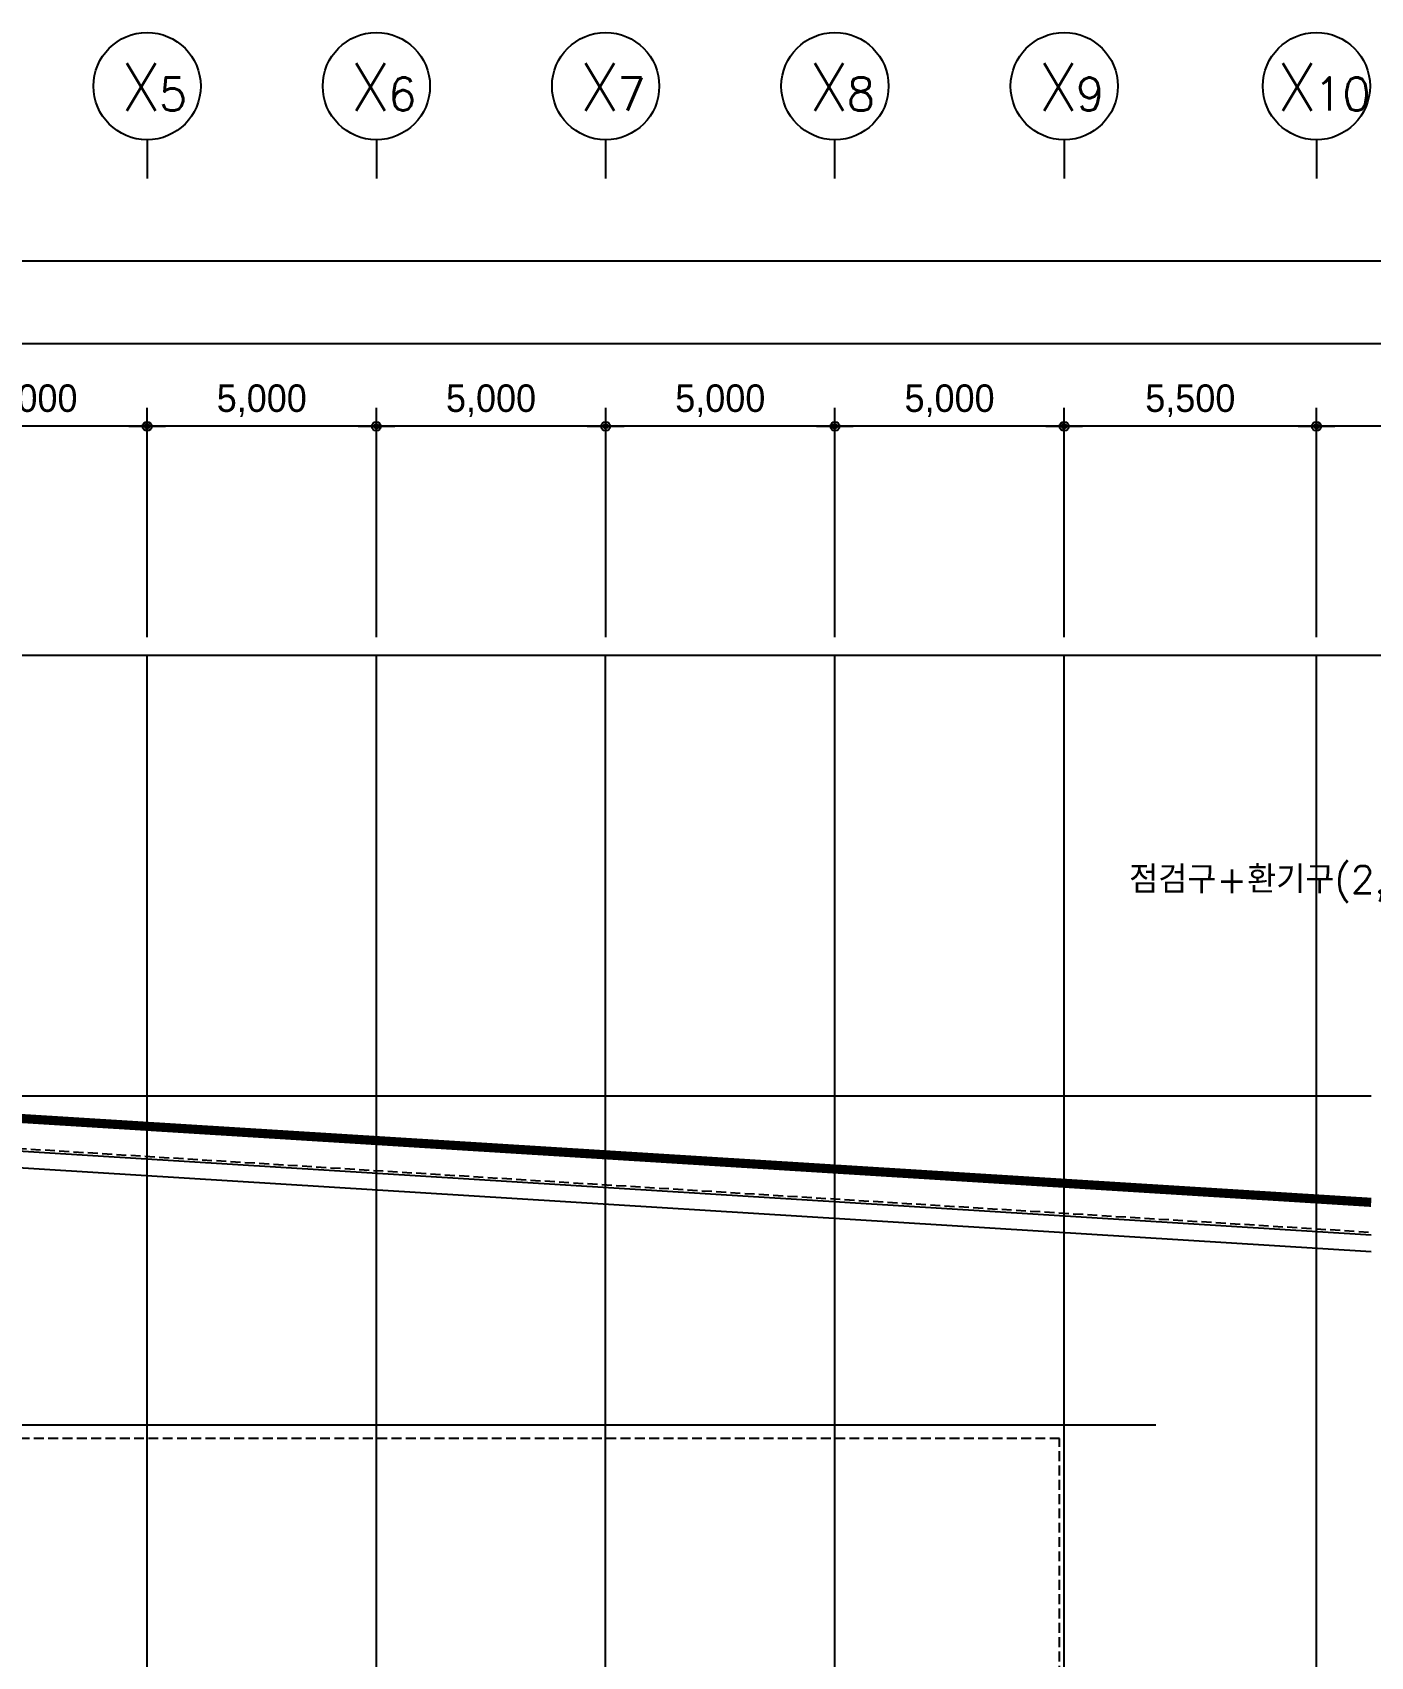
# Model space of a CAD drawing. Header units: millimetres. Extents: x 10462777 to 22643323, y 453826 to 1389191.
# Drawn here: x 11554226 to 11583406, y 723745 to 759148 of the extents above; entities that cross this region are included whole.
import ezdxf
from ezdxf.enums import TextEntityAlignment as Align

# ---------------------------------------------------------------- set-up
doc = ezdxf.new("R2010")
doc.units = ezdxf.units.MM
doc.header["$LTSCALE"] = 200
doc.header["$MEASUREMENT"] = 0
doc.header["$PDMODE"] = 35
doc.header["$PDSIZE"] = -5
doc.linetypes.add('HIDDEN_KS1', pattern=[0.26, 0.18, -0.08])
doc.linetypes.add('PHANTOM', pattern=[2.5, 1.25, -0.25, 0.25, -0.25, 0.25, -0.25])
doc.layers.get('0').update_dxf_attribs({"linetype": 'CONTINUOUS'})
doc.layers.get('DEFPOINTS').update_dxf_attribs({"linetype": 'CONTINUOUS'})
for name, color, linetype in [('CEN', 1, 'CONTINUOUS'), ('DIM', 4, 'CONTINUOUS'), ('TEXT', 7, 'CONTINUOUS'), ('대지경계', 2, 'CONTINUOUS'), ('하부벽체', 4, 'HIDDEN_KS1')]:
    doc.layers.add(name, color=color, linetype=linetype)
doc.layers.add('OFF', color=33, linetype='CONTINUOUS', plot=False)
doc.styles.add('HY울릉도L', font='txt.shx ', dxfattribs={"bigfont": ' whgtxt.shx'})
doc.styles.add('HY울릉도M', font='')
doc.styles.get('HY울릉도M').set_extended_font_data('HY울릉도M')
doc.dimstyles.new('150-3', dxfattribs={"dimscale": 300, "dimtxt": 1.5, "dimasz": 0.5, "dimexe": 1, "dimexo": 1, "dimgap": 0.5, "dimtad": 1, "dimdec": 0, "dimdsep": 46, "dimlunit": 6, "dimtxsty": 'HY울릉도M', "dimblk1": 'DIMDOT', "dimblk2": 'DIMDOT', "dimsah": 1, "dimcen": 2.5, "dimdle": 1.5, "dimclrd": 7, "dimclre": 7, "dimclrt": 3, "dimadec": 0, "dimazin": 0, "dimtfac": 1, "dimtdec": 0, "dimtix": 1, "dimtmove": 2, "dimatfit": 3, "dimldrblk": 'DIMDOT', "dimfxl": 1, "dimtvp": 1, "dimtolj": 1, "dimtzin": 0, "dimarcsym": 0})

# ---------------------------------------------------------------- blocks, each defined once
blk = doc.blocks.new('DIMDOT')
at = {"color": 4}
blk.add_line((-2, 0), (2, 0), dxfattribs=at)
at = {"color": 7}
for radius in [0.5, 0.25]:
    blk.add_circle((0, 0), radius, dxfattribs=at)
blk = doc.blocks.new('*D468')
at = {"layer": 'DEFPOINTS', "color": 0, "transparency": 16777216}
for p in [(11582226, 750564), (11582226, 745564), (11587726, 745564)]:
    blk.add_point(p, dxfattribs=at)
at = {"layer": 'DIM', "color": 7, "lineweight": -2, "transparency": 16777216}
for p, q in [((11582226, 745964), (11582226, 750964)), ((11587726, 745964), (11587726, 750964)), ((11587526, 750564), (11582426, 750564))]:
    blk.add_line(p, q, dxfattribs=at)
at = {"layer": 'DIM', "color": 7, "lineweight": -2, "transparency": 16777216, "xscale": 200, "yscale": 200, "zscale": 200, "rotation": 180}
blk.add_blockref('DIMDOT', (11582226, 750564), dxfattribs=at)
at = {"layer": 'DIM', "color": 7, "lineweight": -2, "transparency": 16777216, "xscale": 200, "yscale": 200, "zscale": 200}
blk.add_blockref('DIMDOT', (11587726, 750564), dxfattribs=at)
at = {"layer": 'DIM', "color": 3, "transparency": 16777216, "insert": (11584976, 751121), "char_height": 600, "attachment_point": 5, "style": 'HY울릉도M'}
blk.add_mtext('\\A1;5,500', dxfattribs=at)
blk = doc.blocks.new('*D469')
at = {"layer": 'DEFPOINTS', "color": 0, "transparency": 16777216}
for p in [(11576726, 750564), (11576726, 745564), (11582226, 745564)]:
    blk.add_point(p, dxfattribs=at)
at = {"layer": 'DIM', "color": 7, "lineweight": -2, "transparency": 16777216}
for p, q in [((11576726, 745964), (11576726, 750964)), ((11582226, 745964), (11582226, 750964)), ((11582026, 750564), (11576926, 750564))]:
    blk.add_line(p, q, dxfattribs=at)
at = {"layer": 'DIM', "color": 7, "lineweight": -2, "transparency": 16777216, "xscale": 200, "yscale": 200, "zscale": 200, "rotation": 180}
blk.add_blockref('DIMDOT', (11576726, 750564), dxfattribs=at)
at = {"layer": 'DIM', "color": 7, "lineweight": -2, "transparency": 16777216, "xscale": 200, "yscale": 200, "zscale": 200}
blk.add_blockref('DIMDOT', (11582226, 750564), dxfattribs=at)
at = {"layer": 'DIM', "color": 3, "transparency": 16777216, "insert": (11579476, 751121), "char_height": 600, "attachment_point": 5, "style": 'HY울릉도M'}
blk.add_mtext('\\A1;5,500', dxfattribs=at)
blk = doc.blocks.new('*D470')
at = {"layer": 'DEFPOINTS', "color": 0, "transparency": 16777216}
for p in [(11571726, 750564), (11571726, 745564), (11576726, 745564)]:
    blk.add_point(p, dxfattribs=at)
at = {"layer": 'DIM', "color": 7, "lineweight": -2, "transparency": 16777216}
for p, q in [((11571726, 745964), (11571726, 750964)), ((11576726, 745964), (11576726, 750964)), ((11576526, 750564), (11571926, 750564))]:
    blk.add_line(p, q, dxfattribs=at)
at = {"layer": 'DIM', "color": 7, "lineweight": -2, "transparency": 16777216, "xscale": 200, "yscale": 200, "zscale": 200, "rotation": 180}
blk.add_blockref('DIMDOT', (11571726, 750564), dxfattribs=at)
at = {"layer": 'DIM', "color": 7, "lineweight": -2, "transparency": 16777216, "xscale": 200, "yscale": 200, "zscale": 200}
blk.add_blockref('DIMDOT', (11576726, 750564), dxfattribs=at)
at = {"layer": 'DIM', "color": 3, "transparency": 16777216, "insert": (11574226, 751121), "char_height": 600, "attachment_point": 5, "style": 'HY울릉도M'}
blk.add_mtext('\\A1;5,000', dxfattribs=at)
blk = doc.blocks.new('*D471')
at = {"layer": 'DEFPOINTS', "color": 0, "transparency": 16777216}
for p in [(11566726, 750564), (11566726, 745564), (11571726, 745564)]:
    blk.add_point(p, dxfattribs=at)
at = {"layer": 'DIM', "color": 7, "lineweight": -2, "transparency": 16777216}
for p, q in [((11566726, 745964), (11566726, 750964)), ((11571726, 745964), (11571726, 750964)), ((11571526, 750564), (11566926, 750564))]:
    blk.add_line(p, q, dxfattribs=at)
at = {"layer": 'DIM', "color": 7, "lineweight": -2, "transparency": 16777216, "xscale": 200, "yscale": 200, "zscale": 200, "rotation": 180}
blk.add_blockref('DIMDOT', (11566726, 750564), dxfattribs=at)
at = {"layer": 'DIM', "color": 7, "lineweight": -2, "transparency": 16777216, "xscale": 200, "yscale": 200, "zscale": 200}
blk.add_blockref('DIMDOT', (11571726, 750564), dxfattribs=at)
at = {"layer": 'DIM', "color": 3, "transparency": 16777216, "insert": (11569226, 751121), "char_height": 600, "attachment_point": 5, "style": 'HY울릉도M'}
blk.add_mtext('\\A1;5,000', dxfattribs=at)
blk = doc.blocks.new('*D472')
at = {"layer": 'DEFPOINTS', "color": 0, "transparency": 16777216}
for p in [(11561726, 750564), (11561726, 745564), (11566726, 745564)]:
    blk.add_point(p, dxfattribs=at)
at = {"layer": 'DIM', "color": 7, "lineweight": -2, "transparency": 16777216}
for p, q in [((11561726, 745964), (11561726, 750964)), ((11566726, 745964), (11566726, 750964)), ((11566526, 750564), (11561926, 750564))]:
    blk.add_line(p, q, dxfattribs=at)
at = {"layer": 'DIM', "color": 7, "lineweight": -2, "transparency": 16777216, "xscale": 200, "yscale": 200, "zscale": 200, "rotation": 180}
blk.add_blockref('DIMDOT', (11561726, 750564), dxfattribs=at)
at = {"layer": 'DIM', "color": 7, "lineweight": -2, "transparency": 16777216, "xscale": 200, "yscale": 200, "zscale": 200}
blk.add_blockref('DIMDOT', (11566726, 750564), dxfattribs=at)
at = {"layer": 'DIM', "color": 3, "transparency": 16777216, "insert": (11564226, 751121), "char_height": 600, "attachment_point": 5, "style": 'HY울릉도M'}
blk.add_mtext('\\A1;5,000', dxfattribs=at)
blk = doc.blocks.new('*D473')
at = {"layer": 'DEFPOINTS', "color": 0, "transparency": 16777216}
for p in [(11556726, 750564), (11556726, 745564), (11561726, 745564)]:
    blk.add_point(p, dxfattribs=at)
at = {"layer": 'DIM', "color": 7, "lineweight": -2, "transparency": 16777216}
for p, q in [((11556726, 745964), (11556726, 750964)), ((11561726, 745964), (11561726, 750964)), ((11561526, 750564), (11556926, 750564))]:
    blk.add_line(p, q, dxfattribs=at)
at = {"layer": 'DIM', "color": 7, "lineweight": -2, "transparency": 16777216, "xscale": 200, "yscale": 200, "zscale": 200, "rotation": 180}
blk.add_blockref('DIMDOT', (11556726, 750564), dxfattribs=at)
at = {"layer": 'DIM', "color": 7, "lineweight": -2, "transparency": 16777216, "xscale": 200, "yscale": 200, "zscale": 200}
blk.add_blockref('DIMDOT', (11561726, 750564), dxfattribs=at)
at = {"layer": 'DIM', "color": 3, "transparency": 16777216, "insert": (11559226, 751121), "char_height": 600, "attachment_point": 5, "style": 'HY울릉도M'}
blk.add_mtext('\\A1;5,000', dxfattribs=at)
blk = doc.blocks.new('*D474')
at = {"layer": 'DEFPOINTS', "color": 0, "transparency": 16777216}
for p in [(11551726, 750564), (11551726, 745564), (11556726, 745564)]:
    blk.add_point(p, dxfattribs=at)
at = {"layer": 'DIM', "color": 7, "lineweight": -2, "transparency": 16777216}
for p, q in [((11551726, 745964), (11551726, 750964)), ((11556726, 745964), (11556726, 750964)), ((11556526, 750564), (11551926, 750564))]:
    blk.add_line(p, q, dxfattribs=at)
at = {"layer": 'DIM', "color": 7, "lineweight": -2, "transparency": 16777216, "xscale": 200, "yscale": 200, "zscale": 200, "rotation": 180}
blk.add_blockref('DIMDOT', (11551726, 750564), dxfattribs=at)
at = {"layer": 'DIM', "color": 7, "lineweight": -2, "transparency": 16777216, "xscale": 200, "yscale": 200, "zscale": 200}
blk.add_blockref('DIMDOT', (11556726, 750564), dxfattribs=at)
at = {"layer": 'DIM', "color": 3, "transparency": 16777216, "insert": (11554226, 751121), "char_height": 600, "attachment_point": 5, "style": 'HY울릉도M'}
blk.add_mtext('\\A1;5,000', dxfattribs=at)
blk = doc.blocks.new('*D478')
at = {"layer": 'DEFPOINTS', "color": 0, "transparency": 16777216}
for p in [(11546976, 752364), (11546976, 745564), (11646726, 745564)]:
    blk.add_point(p, dxfattribs=at)
at = {"layer": 'DIM', "color": 7, "lineweight": -2, "transparency": 16777216}
for p, q in [((11546976, 745964), (11546976, 752764)), ((11646726, 745964), (11646726, 752764)), ((11646526, 752364), (11547176, 752364))]:
    blk.add_line(p, q, dxfattribs=at)
at = {"layer": 'DIM', "color": 7, "lineweight": -2, "transparency": 16777216, "xscale": 200, "yscale": 200, "zscale": 200, "rotation": 180}
blk.add_blockref('DIMDOT', (11546976, 752364), dxfattribs=at)
at = {"layer": 'DIM', "color": 7, "lineweight": -2, "transparency": 16777216, "xscale": 200, "yscale": 200, "zscale": 200}
blk.add_blockref('DIMDOT', (11646726, 752364), dxfattribs=at)
at = {"layer": 'DIM', "color": 3, "transparency": 16777216, "insert": (11596851, 752921), "char_height": 600, "attachment_point": 5, "style": 'HY울릉도M'}
blk.add_mtext('\\A1;99,750', dxfattribs=at)
blk = doc.blocks.new('*D479')
at = {"layer": 'DEFPOINTS', "color": 0, "transparency": 16777216}
for p in [(11536726, 754164), (11536726, 745564), (11646726, 745564)]:
    blk.add_point(p, dxfattribs=at)
at = {"layer": 'DIM', "color": 7, "lineweight": -2, "transparency": 16777216}
for p, q in [((11536726, 745964), (11536726, 754564)), ((11646726, 745964), (11646726, 754564)), ((11646526, 754164), (11536926, 754164))]:
    blk.add_line(p, q, dxfattribs=at)
at = {"layer": 'DIM', "color": 7, "lineweight": -2, "transparency": 16777216, "xscale": 200, "yscale": 200, "zscale": 200, "rotation": 180}
blk.add_blockref('DIMDOT', (11536726, 754164), dxfattribs=at)
at = {"layer": 'DIM', "color": 7, "lineweight": -2, "transparency": 16777216, "xscale": 200, "yscale": 200, "zscale": 200}
blk.add_blockref('DIMDOT', (11646726, 754164), dxfattribs=at)
at = {"layer": 'DIM', "color": 3, "transparency": 16777216, "insert": (11591726, 754721), "char_height": 600, "attachment_point": 5, "style": 'HY울릉도M'}
blk.add_mtext('\\A1;110,000', dxfattribs=at)
blk = doc.blocks.new('bloon')
at = {"layer": 'TEXT'}
blk.add_line((0, 846), (0, 0), dxfattribs=at)
blk.add_circle((0, 2015), 1169, dxfattribs=at)

msp = doc.modelspace()

# ---------------------------------------------------------------- linework, layer by layer
at = {"layer": 'CEN'}
for p, q in [((11556725.71196, 670904.83937), (11556725.71196, 745563.62423)), ((11561725.71196, 670904.8439), (11561725.71196, 745563.62876)), ((11566725.71196, 670904.84842), (11566725.71196, 745563.63328)), ((11571725.71196, 670904.85295), (11571725.71196, 745563.63781)), ((11576725.71196, 670904.85748), (11576725.71196, 745563.64234)), ((11582225.71196, 670904.86246), (11582225.71196, 745563.64732)), ((11526827.00955, 736449.3327), (11583420.71196, 732937.30201)), ((11526804.71195, 736090.0239), (11583420.71196, 732576.60949)), ((11583420.71196, 735959.9526), (11526804.71195, 735959.9526))]:
    msp.add_line(p, q, dxfattribs=at)
at = {"layer": 'CEN', "ltscale": 10}
msp.add_line((11526804.71195, 728798.09636), (11578725.71196, 728798.09636), dxfattribs=at)
at = {"layer": 'OFF', "color": 156, "ltscale": 10}
msp.add_lwpolyline([(11526804.71195, 745563.59714), (11526804.71195, 670904.81228), (11649056.68457, 670904.92297), (11649056.68457, 745563.70783)], close=True, dxfattribs=at)
at = {"layer": 'TEXT'}
msp.add_line((11571725.71196, 755963.60612), (11571725.71196, 756809.57468), dxfattribs=at)
msp.add_circle((11571725.71196, 757979.03388), 1169.4592, dxfattribs=at)
at = {"layer": '대지경계', "linetype": 'PHANTOM', "ltscale": 5, "const_width": 200}
msp.add_lwpolyline([(11583420.71196, 733645.66959), (11527996.38207, 737086.37329), (11527727.41712, 735239.88186), (11531865.16388, 656872.15886)], dxfattribs=at)
at = {"layer": '하부벽체', "ltscale": 6}
for points in [[(11547025.71196, 735249.86147), (11583420.71196, 732995.47631)], [(11641725.71196, 729383.93826), (11647103.21196, 729050.84426), (11647103.21196, 679270.28093), (11536348.21196, 679270.28093), (11536348.21196, 723325.28093), (11576625.71196, 723325.28093), (11576625.71196, 728498.09636), (11547025.71196, 728498.09636)]]:
    msp.add_lwpolyline(points, dxfattribs=at)

# ---------------------------------------------------------------- block references
at = {"layer": 'TEXT'}
for p in [(11556725.71196, 755963.60612), (11561725.71196, 755963.60612), (11566725.71196, 755963.60612), (11576725.71196, 755963.60612), (11582225.71196, 755963.60612)]:
    msp.add_blockref('bloon', p, dxfattribs=at)

# ---------------------------------------------------------------- texts
at = {"layer": 'TEXT', "style": 'HY울릉도L'}
for s, height, p in [('X', 1036.41316, (11556597.52014, 757958.53841)), ('X', 1036.41316, (11561597.52014, 757958.53841)), ('X', 1036.41316, (11566597.52014, 757958.53841)), ('X', 1036.41316, (11571597.52014, 757958.53841)), ('X', 1036.41316, (11576597.52014, 757958.53841)), ('X', 1036.41316, (11581806.55024, 757958.53841)), ('5', 724.76444, (11557291.74458, 757806.46363)), ('6', 724.76444, (11562291.74458, 757806.46363)), ('7', 724.76444, (11567291.74458, 757806.46363)), ('8', 724.76444, (11572291.74458, 757806.46363)), ('9', 724.76444, (11577291.74458, 757806.46363)), ('10', 724.764444, (11582791.74458, 757806.46363))]:
    msp.add_text(s, height=height, dxfattribs=at).set_placement(p, align=Align.MIDDLE)
msp.add_text('점검구+환기구(2,000x1,000)', height=600, dxfattribs=at).set_placement((11578141.27384, 740684.93792), align=Align.MIDDLE_LEFT)

# ---------------------------------------------------------------- dimensions: what is measured, and where the dimension line sits
at = {"layer": 'DIM'}
for base, p1, p2, picture, middle in [((11536725.71196, 754163.60612), (11646725.71196, 745563.60612), (11536725.71196, 745563.60612), '*D479', (11591725.71196, 754720.74898)), ((11546975.71196, 752363.60612), (11646725.71196, 745563.60612), (11546975.71196, 745563.60612), '*D478', (11596850.71196, 752920.74898)), ((11551725.71196, 750563.60612), (11556725.71196, 745563.60612), (11551725.71196, 745563.6197), '*D474', (11554225.71196, 751120.74898)), ((11556725.71196, 750563.60612), (11561725.71196, 745563.60612), (11556725.71196, 745563.60612), '*D473', (11559225.71196, 751120.74898)), ((11561725.71196, 750563.60612), (11566725.71196, 745563.60612), (11561725.71196, 745563.60612), '*D472', (11564225.71196, 751120.74898)), ((11566725.71196, 750563.60612), (11571725.71196, 745563.60612), (11566725.71196, 745563.60612), '*D471', (11569225.71196, 751120.74898)), ((11571725.71196, 750563.60612), (11576725.71196, 745563.60612), (11571725.71196, 745563.60612), '*D470', (11574225.71196, 751120.74898)), ((11576725.71196, 750563.60612), (11582225.71196, 745563.60612), (11576725.71196, 745563.60612), '*D469', (11579475.71196, 751120.74898)), ((11582225.71196, 750563.60612), (11587725.71196, 745563.6523), (11582225.71196, 745563.60612), '*D468', (11584975.71196, 751120.74898))]:
    dim = msp.add_linear_dim(base=base, p1=p1, p2=p2, dimstyle='150-3', override={"dimscale": 400}, dxfattribs=at)
    dim.commit()
    dim.dimension.update_dxf_attribs({"geometry": picture, "text_midpoint": middle})

doc.saveas('drawing.dxf')
